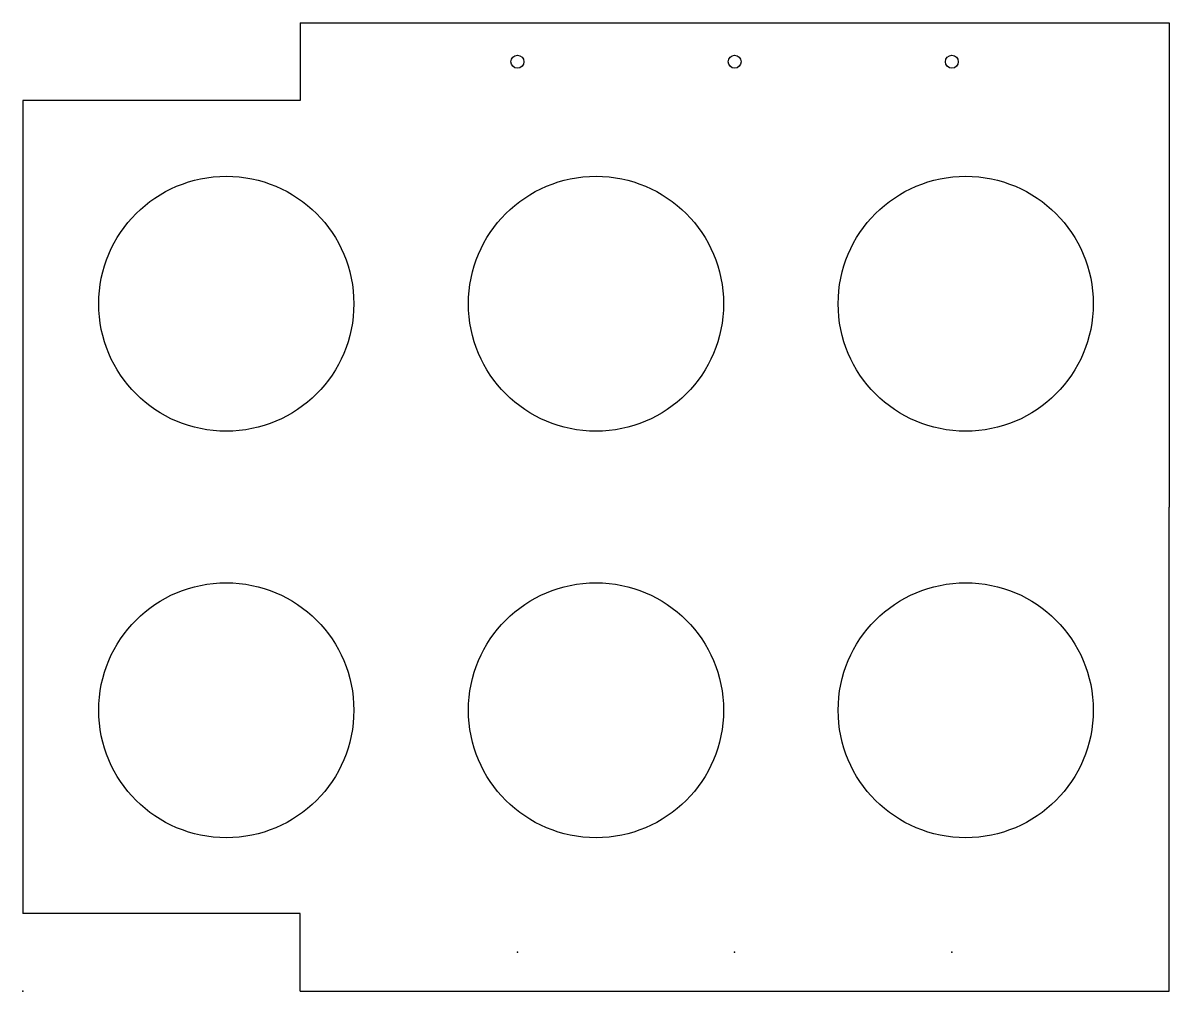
# Model space of a CAD drawing. Header units: millimetres. Extents: x 0 to 310, y 0 to 262.
import ezdxf

# ---------------------------------------------------------------- set-up
doc = ezdxf.new("R2010")
doc.units = ezdxf.units.MM
doc.header["$MEASUREMENT"] = 0
doc.layers.add('Barbot glass v2_Sketch1', color=7, linetype='Continuous')

msp = doc.modelspace()

# ---------------------------------------------------------------- linework, layer by layer
at = {"layer": 'Barbot glass v2_Sketch1'}
for p, q in [((75, 262), (75, 251.5)), ((75, 262), (153, 262)), ((75, 262), (75, 241)), ((75, 262), (133.75, 262)), ((133.75, 262), (192.5, 262)), ((192.5, 262), (251.25, 262)), ((251.25, 262), (310, 262)), ((310, 262), (310, 131)), ((0, 241), (0, 186)), ((75, 241), (0, 241)), ((0, 186), (0, 21)), ((310, 0), (310, 131)), ((75, 21), (0, 21)), ((75, 0), (75, 21)), ((75, 0), (310, 0))]:
    msp.add_line(p, q, dxfattribs=at)
for centre, radius in [((133.75, 251.5), 1.75), ((192.5, 251.5), 1.75), ((251.25, 251.5), 1.75), ((55, 186), 34.5), ((155, 186), 34.5), ((255, 186), 34.5), ((55, 76), 34.5), ((155, 76), 34.5), ((255, 76), 34.5)]:
    msp.add_circle(centre, radius, dxfattribs=at)
for p in [(133.75, 10.5), (192.5, 10.5), (251.25, 10.5), (0, 0)]:
    msp.add_point(p, dxfattribs=at)

doc.saveas('drawing.dxf')
